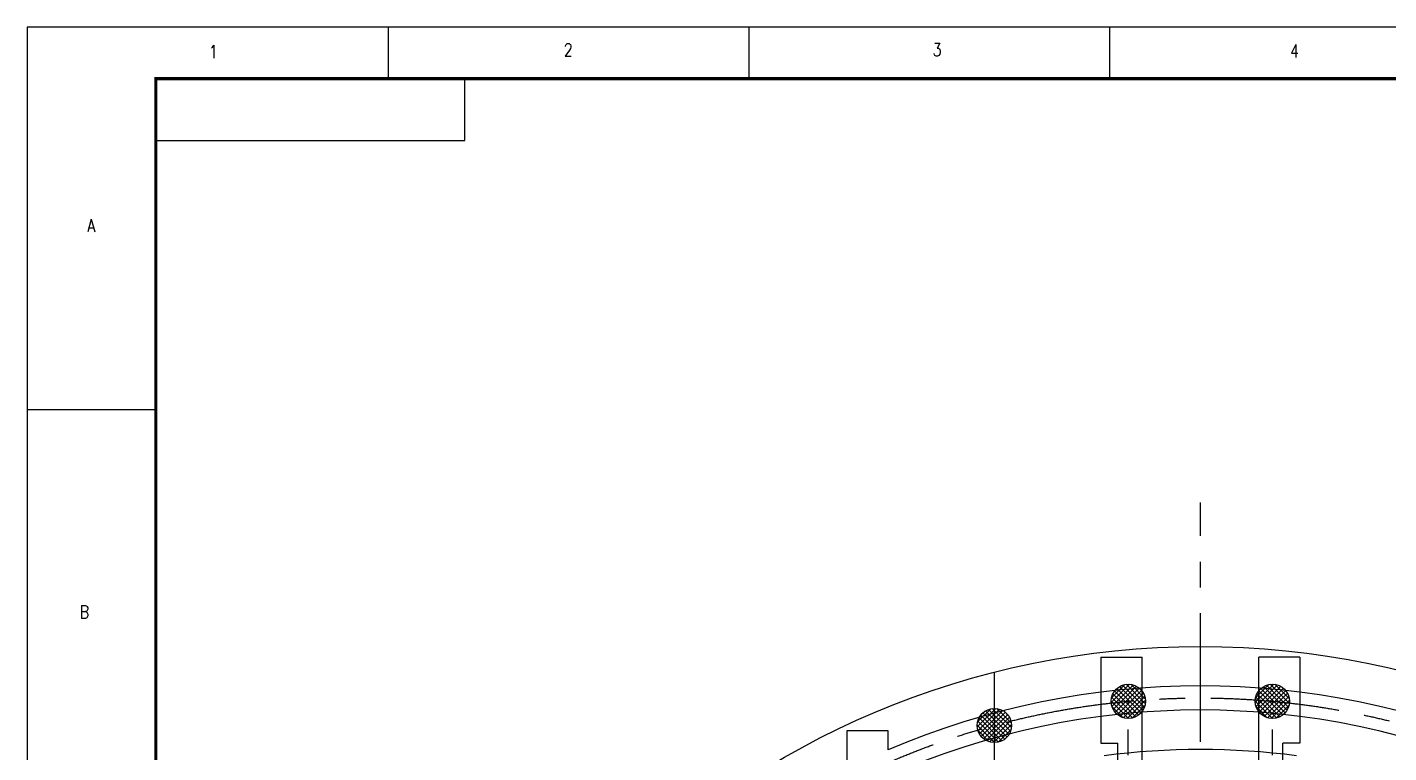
# Model space of a CAD drawing. Extents: x 878294 to 2409453, y -112941 to -40192.
# Drawn here: x 878294 to 904743, y -54289 to -40192 of the extents above; entities that cross this region are included whole.
import ezdxf

# ---------------------------------------------------------------- set-up
doc = ezdxf.new("R2010")
doc.units = 0
doc.header["$LTSCALE"] = 2000
doc.header["$MEASUREMENT"] = 0
doc.linetypes.add('CENTER', pattern=[2, 1.25, -0.25, 0.25, -0.25])
doc.layers.get('0').update_dxf_attribs({"linetype": 'CONTINUOUS'})
doc.layers.add('Not print layer', color=11, linetype='CONTINUOUS', plot=False)
for name, color, linetype in [('S_01', 3, 'CONTINUOUS'), ('S_02', 151, 'CENTER'), ('S_07', 6, 'CONTINUOUS'), ('THIN', 1, 'CONTINUOUS')]:
    doc.layers.add(name, color=color, linetype=linetype)
doc.styles.add('STANDA', font='romans.shx', dxfattribs={"width": 0.7, "bigfont": 'hztxt.shx'})

# ---------------------------------------------------------------- blocks, each defined once
blk = doc.blocks.new('A$C649A5E08')
at = {"layer": 'THIN'}
for p, q in [((105125, 59400), (0, 59400)), ((0, 59400), (0, 0)), ((7009, 59400), (7009, 58400)), ((14017, 59400), (14017, 58400)), ((21025, 59400), (21025, 58400)), ((104125, 58400), (2500, 58400)), ((2500, 58400), (2500, 1000)), ((8500, 57200), (8500, 58400)), ((2500, 57200), (8500, 57200)), ((0, 51975), (2500, 51975))]:
    blk.add_line(p, q, dxfattribs=at)
at = {"layer": 'THIN', "const_width": 60}
blk.add_lwpolyline([(104125, 58400), (104125, 1000), (2500, 1000), (2500, 58400), (104125, 58400)], dxfattribs=at)
at = {"layer": 'THIN', "style": 'STANDA', "width": 0.8}
for s, p in [('1', (3528, 58800)), ('2', (10423, 58835)), ('3', (17590, 58839)), ('4', (24530, 58815)), ('A', (1168, 55422)), ('B', (1020, 47914))]:
    blk.add_text(s, height=250, dxfattribs=at).set_placement(p)

msp = doc.modelspace()

# ---------------------------------------------------------------- hatches: boundary and pattern name
at = {"layer": 'S_07'}
h = msp.add_hatch(dxfattribs=at)
h.set_pattern_fill('ANSI37', color=256, scale=500, style=0)
h.set_pattern_definition([(45, (295096.9, 9941.506), (-44.194174, 44.194174), []), (135, (295096.9, 9941.506), (-44.194174, -44.194174), [])])
edge = h.paths.add_edge_path()
edge.add_arc((899682.57, -53289.11), 333.33, 0, 360)
h = msp.add_hatch(dxfattribs=at)
h.set_pattern_fill('ANSI37', color=256, scale=500, style=0)
h.set_pattern_definition([(45, (297896.9, 9941.506), (-44.194174, 44.194174), []), (135, (297896.9, 9941.506), (-44.194174, -44.194174), [])])
edge = h.paths.add_edge_path()
edge.add_arc((902482.57, -53289.11), 333.33, 0, 360)
h = msp.add_hatch(dxfattribs=at)
h.set_pattern_fill('ANSI37', color=256, scale=500, style=0)
h.set_pattern_definition([(45, (292496.9, 9471.43), (-44.194174, 44.194174), []), (135, (292496.9, 9471.43), (-44.194174, -44.194174), [])])
edge = h.paths.add_edge_path()
edge.add_arc((897082.57, -53759.18), 333.33, 0, 360)

# ---------------------------------------------------------------- linework, layer by layer
at = {"layer": 'Not print layer', "lineweight": -2}
for p, q in [((899149.23, -52433.53), (899149.23, -54100.19)), ((899949.23, -84482.42), (899949.23, -52433.53)), ((902215.9, -84482.42), (902215.9, -52433.53)), ((903015.9, -52433.53), (903015.9, -54100.19)), ((899482.57, -82815.76), (899482.57, -54100.19)), ((902682.57, -82815.76), (902682.57, -54100.19))]:
    msp.add_line(p, q, dxfattribs=at)
at = {"layer": 'Not print layer'}
for p, q in [((899149.23, -52433.53), (899949.23, -52433.53)), ((903015.9, -52433.53), (902215.9, -52433.53)), ((899149.23, -54100.19), (899482.57, -54100.19)), ((903015.9, -54100.19), (902682.57, -54100.19))]:
    msp.add_line(p, q, dxfattribs=at)
msp.add_lwpolyline([(895015.9, -54230.77), (895015.9, -53860.06), (894215.9, -53860.06), (894215.9, -55526.73)], dxfattribs=at)
msp.add_circle((901082.57, -68457.98), 16233.33, dxfattribs=at)
for radius, start, end in [(15466.67, 66.905963, 113.094037), (15000, 66.143682, 113.856318), (14233.33, 82.464091, 97.535909)]:
    msp.add_arc((901082.57, -68457.98), radius, start, end, dxfattribs=at)
at = {"layer": 'S_01'}
for centre in [(899682.57, -53289.11), (902482.57, -53289.11), (897082.57, -53759.18)]:
    msp.add_circle(centre, 333.33, dxfattribs=at)
at = {"layer": 'S_02', "lineweight": -2}
msp.add_line((901082.57, -86076.82), (901082.57, -49427.36), dxfattribs=at)
at = {"layer": 'S_02'}
for p, q in [((897082.57, -54798.26), (897082.57, -52725.17)), ((899682.57, -85333.75), (899682.57, -53289.11)), ((902482.57, -85333.75), (902482.57, -53289.11))]:
    msp.add_line(p, q, dxfattribs=at)
msp.add_circle((901082.57, -68457.98), 15233.33, dxfattribs=at)

# ---------------------------------------------------------------- block references
msp.add_blockref('A$C649A5E08', (878294.31, -99592.05))

doc.saveas('drawing.dxf')
